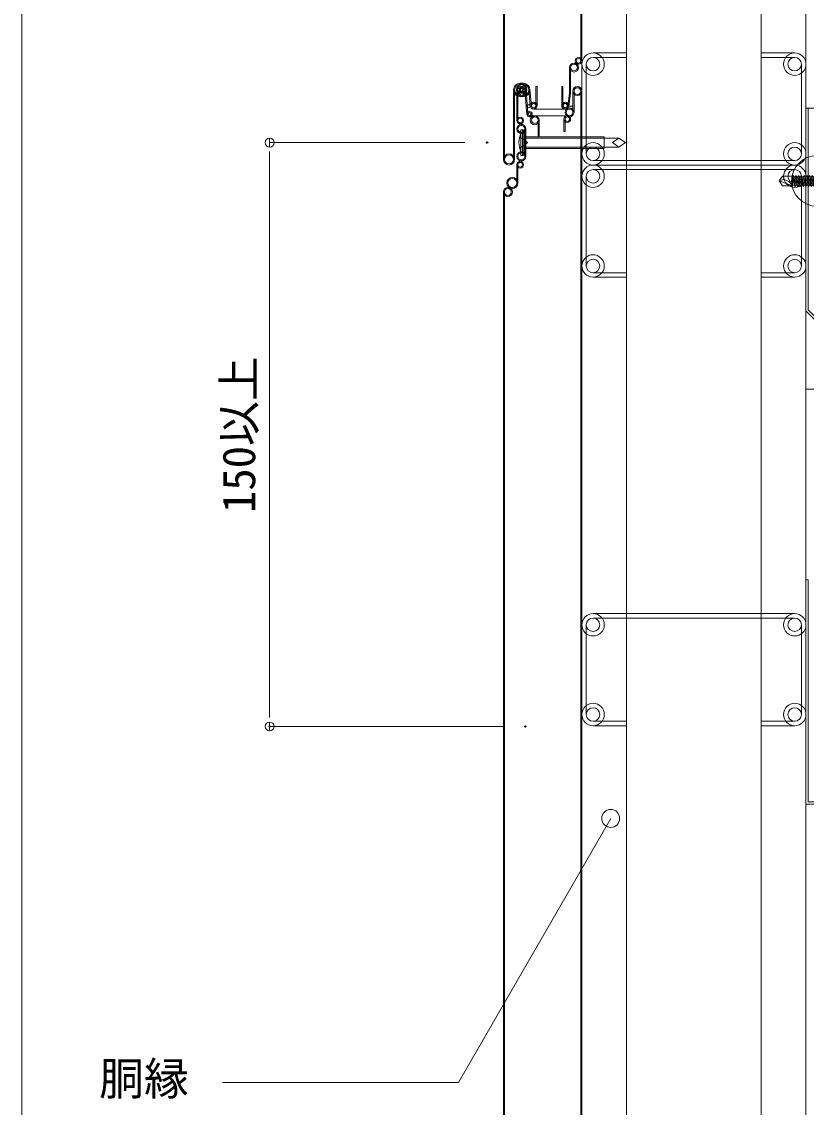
# Model space of a CAD drawing. Units: millimetres, scale not verified. Extents: x -1380 to 1380, y -955 to 955.
# Drawn here: x -900.3 to -550.1, y -279.9 to 204.2 of the extents above; entities that cross this region are included whole.
import ezdxf
from ezdxf.enums import TextEntityAlignment as Align

# ---------------------------------------------------------------- set-up
doc = ezdxf.new("R2010")
doc.units = ezdxf.units.MM
doc.header["$LTSCALE"] = 3
doc.header["$PDMODE"] = 32
doc.header["$PDSIZE"] = 0.6
for name, color, linetype, lineweight in [('0-0_0', 7, 'Continuous', 9), ('0-4_MOJI', 7, 'Continuous', 18), ('0-5_sunpo', 7, 'Continuous', 9), ('0-6_KANAMONO_SCREW', 4, 'Continuous', 18), ('0-7_dannnetu', 6, 'Continuous', 18), ('0-8_KANAMONO', 5, 'Continuous', 18), ('0-A_doubuti', 5, 'Continuous', 18), ('0-B_bo-do', 3, 'Continuous', 18)]:
    doc.layers.add(name, color=color, linetype=linetype, lineweight=lineweight)
doc.layers.add('0-2_Defpoints', color=7, linetype='Continuous')
doc.styles.add('ＭＳ ゴシック', font='')
doc.styles.get('ＭＳ ゴシック').set_extended_font_data('MS Gothic')

# ---------------------------------------------------------------- blocks, each defined once
blk = doc.blocks.new('_DOT')
at = {"layer": '0-0_0'}
for p, q in [((-0.5, 0), (-1, 0)), ((0.25, 0), (-0.25, 0))]:
    blk.add_line(p, q, dxfattribs=at)
blk.add_circle((0, 0), 0.25, dxfattribs=at)
blk = doc.blocks.new('D30')
at = {"layer": '0-2_Defpoints'}
for p in [(687.709, 1105), (590.638, 844.65), (704.821, 844.65)]:
    blk.add_point(p, dxfattribs=at)
at = {"layer": '0-5_sunpo'}
for p, q in [((677.709, 1105), (590.638, 1105)), ((590.638, 1097), (590.638, 852.65)), ((694.821, 844.65), (590.638, 844.65))]:
    blk.add_line(p, q, dxfattribs=at)
at = {"layer": '0-5_sunpo', "xscale": 8, "yscale": 8}
for p, rotation in [((590.638, 1105), 90), ((590.638, 844.65), 270)]:
    blk.add_blockref('_DOT', p, dxfattribs=dict(at, rotation=rotation))
at = {"layer": '0-5_sunpo', "style": 'ＭＳ ゴシック'}
blk.add_text('150以上', height=14.66, rotation=90, dxfattribs=at).set_placement((588.623, 939.825), align=Align.BOTTOM_LEFT)
blk = doc.blocks.new('is-b')
at = {"layer": '0-B_bo-do'}
for p, q in [((-1.7, 5.75), (-1.7, -5.75)), ((-1.7, 5.75), (-0.919, 5.75)), ((-0.919, 5.75), (-0.919, -5.75)), ((-0.919, 5.75), (-0.4, 5.25)), ((-0.4, 5.75), (-0.4, -5.75)), ((-0.4, 5.75), (0, 5.75)), ((0, 5.75), (0, -5.75)), ((-0.4, 1.3), (-2.284, 2.532)), ((35.5, 2.649), (0, 2.649)), ((0, 2.015), (35.583, 2.015)), ((25.5, 2.649), (35.5, 2.649)), ((35.5, 2.649), (35.5, -2.649)), ((35.5, 2.015), (42.071, 2.015)), ((39.143, 0), (42.071, 2.015)), ((42.071, -2.015), (39.143, 0)), ((45, 0), (42.071, 2.015)), ((42.071, -2.015), (45, 0)), ((-2.284, -2.532), (-0.4, -1.3)), ((0, -2.015), (37.001, -2.015)), ((35.5, -2.649), (0, -2.649)), ((35.5, -2.649), (25.5, -2.649)), ((35.5, -2.015), (42.071, -2.015)), ((-1.7, -5.75), (-0.919, -5.75)), ((-0.919, -5.75), (-0.4, -5.25)), ((-0.4, -5.75), (0, -5.75))]:
    blk.add_line(p, q, dxfattribs=at)
blk.add_arc((7.697, 0), 10.297, 155.8662, 204.1338, dxfattribs=at)
blk = doc.blocks.new('sd-n25')
at = {"layer": '0-6_KANAMONO_SCREW'}
for p, q in [((-3.75, 0), (3.75, 0)), ((-2.4, -0.5), (1.6, 0)), ((-1.9, -1), (2.009, 0)), ((-1.9, 0), (-1.9, -0.372)), ((-2.4, -1.7), (1.9, -0.6)), ((-2.4, -1.7), (2.4, -1.1)), ((-1.9, -2.2), (-2.4, -1.7)), ((-2.4, -2.9), (1.9, -1.8)), ((-2.4, -2.9), (2.4, -2.3)), ((-1.9, -3.4), (-2.4, -2.9)), ((-2.4, -4.1), (1.9, -3)), ((-2.4, -4.1), (2.4, -3.5)), ((-1.9, -4.6), (-2.4, -4.1)), ((-2.4, -5.3), (1.9, -4.2)), ((-2.4, -5.3), (2.4, -4.7)), ((-1.9, -1), (-1.9, -1.572)), ((-1.9, -2.2), (2.4, -1.1)), ((-1.9, -2.2), (-1.9, -2.772)), ((-1.9, -3.4), (2.4, -2.3)), ((-1.9, -3.4), (-1.9, -3.972)), ((-1.9, -4.6), (2.4, -3.5)), ((-1.9, -4.6), (-1.9, -5.172)), ((-1.9, -5.8), (2.4, -4.7)), ((1.9, -0.028), (1.9, -0.6)), ((2.4, -1.1), (1.9, -0.6)), ((1.9, -1.228), (1.9, -1.8)), ((2.4, -2.3), (1.9, -1.8)), ((1.9, -2.428), (1.9, -3)), ((2.4, -3.5), (1.9, -3)), ((1.9, -3.628), (1.9, -4.2)), ((2.4, -4.7), (1.9, -4.2)), ((1.9, -4.828), (1.9, -5.4)), ((-1.9, -5.8), (-2.4, -5.3)), ((-2.4, -6.5), (1.9, -5.4)), ((-2.4, -6.5), (2.4, -5.9)), ((-1.9, -7), (-2.4, -6.5)), ((-2.4, -7.7), (1.9, -6.6)), ((-2.4, -7.7), (2.4, -7.1)), ((-1.9, -8.2), (-2.4, -7.7)), ((-2.4, -8.9), (1.9, -7.8)), ((-2.4, -8.9), (2.4, -8.3)), ((-1.9, -9.4), (-2.4, -8.9)), ((-2.4, -10.1), (1.9, -9)), ((-2.4, -10.1), (2.4, -9.5)), ((-1.9, -5.8), (-1.9, -6.372)), ((-1.9, -7), (2.4, -5.9)), ((-1.9, -7), (-1.9, -7.572)), ((-1.9, -8.2), (2.4, -7.1)), ((-1.9, -8.2), (-1.9, -8.772)), ((-1.9, -9.4), (2.4, -8.3)), ((-1.9, -9.4), (-1.9, -9.972)), ((-1.9, -10.6), (2.4, -9.5)), ((2.4, -5.9), (1.9, -5.4)), ((1.9, -6.028), (1.9, -6.6)), ((2.4, -7.1), (1.9, -6.6)), ((1.9, -7.228), (1.9, -7.8)), ((2.4, -8.3), (1.9, -7.8)), ((1.9, -8.428), (1.9, -9)), ((2.4, -9.5), (1.9, -9)), ((1.9, -9.628), (1.9, -10.2)), ((-1.9, -10.6), (-2.4, -10.1)), ((-2.4, -11.3), (1.9, -10.2)), ((-2.4, -11.3), (2.4, -10.7)), ((-1.9, -11.8), (-2.4, -11.3)), ((-2.4, -12.5), (1.9, -11.4)), ((-2.4, -12.5), (2.4, -11.9)), ((-1.9, -13), (-2.4, -12.5)), ((-2.4, -13.7), (1.9, -12.6)), ((-2.4, -13.7), (2.4, -13.1)), ((-1.9, -14.2), (-2.4, -13.7)), ((-2.4, -14.9), (1.9, -13.8)), ((-2.4, -14.9), (2.4, -14.3)), ((-1.9, -10.6), (-1.9, -11.172)), ((-1.9, -11.8), (2.4, -10.7)), ((-1.9, -11.8), (-1.9, -12.372)), ((-1.9, -13), (2.4, -11.9)), ((-1.9, -13), (-1.9, -13.572)), ((-1.9, -14.2), (2.4, -13.1)), ((-1.9, -14.2), (-1.9, -14.772)), ((-1.9, -15.4), (2.4, -14.3)), ((2.4, -10.7), (1.9, -10.2)), ((1.9, -10.828), (1.9, -11.4)), ((2.4, -11.9), (1.9, -11.4)), ((1.9, -12.028), (1.9, -12.6)), ((2.4, -13.1), (1.9, -12.6)), ((1.9, -13.228), (1.9, -13.8)), ((2.4, -14.3), (1.9, -13.8)), ((1.9, -14.428), (1.9, -15)), ((-1.9, -15.4), (-2.4, -14.9)), ((-2.4, -16.1), (1.9, -15)), ((-2.4, -16.1), (2.4, -15.5)), ((-1.9, -16.6), (-2.4, -16.1)), ((-2.4, -17.3), (1.9, -16.2)), ((-2.4, -17.3), (2.4, -16.7)), ((-1.9, -17.8), (-2.4, -17.3)), ((-2.4, -18.5), (1.9, -17.4)), ((-2.4, -18.5), (2.4, -17.9)), ((-1.9, -19), (-2.4, -18.5)), ((2.15, -19), (-2.15, -19)), ((-2.15, -23.495), (-2.15, -19)), ((-1.9, -15.4), (-1.9, -15.972)), ((-1.9, -16.6), (2.4, -15.5)), ((-1.9, -16.6), (-1.9, -17.172)), ((-1.9, -17.8), (2.4, -16.7)), ((-1.9, -17.8), (-1.9, -18.372)), ((-1.9, -19), (2.4, -17.9)), ((0, -25), (2.15, -19)), ((2.4, -15.5), (1.9, -15)), ((1.9, -15.628), (1.9, -16.2)), ((2.4, -16.7), (1.9, -16.2)), ((1.9, -16.828), (1.9, -17.4)), ((2.4, -17.9), (1.9, -17.4)), ((1.9, -18.028), (1.9, -19)), ((2.15, -23.495), (2.15, -19)), ((0, -25), (-2.15, -23.495)), ((0, -25), (-0.635, -22.995)), ((0, -25), (2.15, -23.495))]:
    blk.add_line(p, q, dxfattribs=at)
for points in [[(-1.9, -1), (-2.4, -0.5), (-0.445, 0)], [(0.75, 3.175), (0.75, 2.675), (-0.75, 2.675), (-0.75, 3.175)]]:
    blk.add_lwpolyline(points, dxfattribs=at)
for centre, radius in [((0, -8.096), 11.296), ((0, -8.096), 11.296), ((-0.091, 0.076), 4.75), ((-3.75, 1), 1), ((0.091, 0.076), 4.75), ((3.75, 1), 1)]:
    blk.add_circle(centre, radius, dxfattribs=at)
for centre, radius, start, end in [((4.694, -23.742), 5.381, 118.2142, 172.01632), ((-1.206, -23.809), 0.995, 54.94761, 161.58289)]:
    blk.add_arc(centre, radius, start, end, dxfattribs=at)

msp = doc.modelspace()

# ---------------------------------------------------------------- linework, layer by layer
at = {"layer": '0-0_0', "lineweight": 18}
msp.add_lwpolyline([(-900.265, -659.774), (899.735, -659.774), (899.735, 540.226), (-900.265, 540.226)], close=True, dxfattribs=at)
at = {"layer": '0-4_MOJI'}
msp.add_lwpolyline([(-810.705, -268.872), (-705.378, -268.872), (-637.392, -151.115)], dxfattribs=at)
msp.add_circle((-637.392, -151.115), 4, dxfattribs=at)
at = {"layer": '0-7_dannnetu'}
for p, q in [((-550.269, -44.774), (-550.269, 40.226)), ((-550.269, 40.226), (-515.269, 40.226))]:
    msp.add_line(p, q, dxfattribs=at)
at = {"layer": '0-8_KANAMONO'}
for points in [[(-549.269, 165.64), (-549.269, 75.64), (-514.269, 40.64), (-514.269, 15.64), (-515.269, 15.64), (-515.269, 40.226), (-550.269, 75.226), (-550.269, 165.64)], [(-450.269, -144.774), (-550.269, -144.774), (-550.269, -44.774), (-549.269, -44.774), (-549.269, -143.774), (-450.269, -143.774)]]:
    msp.add_lwpolyline(points, close=True, dxfattribs=at)
at = {"layer": '0-A_doubuti'}
for p, q in [((-650.269, 540.226), (-650.269, -659.774)), ((-630.269, 540.226), (-630.269, -659.774)), ((-570.269, 540.226), (-570.269, -659.774)), ((-550.269, 540.226), (-550.269, -659.774)), ((-630.269, 190.226), (-645.269, 190.226)), ((-650.269, 185.226), (-650.269, 145.226)), ((-648.269, 145.226), (-648.269, 185.226)), ((-552.269, 185.226), (-552.269, 145.226)), ((-550.269, 145.226), (-550.269, 185.226)), ((-555.269, 142.226), (-645.269, 142.226)), ((-645.269, 140.226), (-555.269, 140.226)), ((-645.269, 140.226), (-555.269, 140.226)), ((-555.269, 138.226), (-645.269, 138.226)), ((-650.269, 95.226), (-650.269, 135.226)), ((-648.269, 135.226), (-648.269, 95.226)), ((-552.269, 95.226), (-552.269, 135.226)), ((-550.269, 135.226), (-550.269, 95.226)), ((-630.269, 90.226), (-645.269, 90.226)), ((-645.269, -59.774), (-555.269, -59.774)), ((-555.269, -61.774), (-645.269, -61.774)), ((-650.269, -104.774), (-650.269, -64.774)), ((-648.269, -64.774), (-648.269, -104.774)), ((-552.269, -104.774), (-552.269, -64.774)), ((-550.269, -64.774), (-550.269, -104.774)), ((-630.269, -109.774), (-645.269, -109.774))]:
    msp.add_line(p, q, dxfattribs=at)
for points in [[(-645.269, 188.226), (-630.269, 188.226), (-630.269, 190.226)], [(-555.269, 190.226), (-570.269, 190.226), (-570.269, 188.226), (-555.269, 188.226)], [(-645.269, 92.226), (-630.269, 92.226), (-630.269, 90.226)], [(-555.269, 90.226), (-570.269, 90.226), (-570.269, 92.226), (-555.269, 92.226)], [(-645.269, -107.774), (-630.269, -107.774), (-630.269, -109.774)], [(-555.269, -109.774), (-570.269, -109.774), (-570.269, -107.774), (-555.269, -107.774)]]:
    msp.add_lwpolyline(points, dxfattribs=at)
for centre, radius in [((-645.269, 185.226), 5), ((-555.269, 185.226), 5), ((-645.269, 185.226), 3), ((-555.269, 185.226), 3), ((-645.269, 145.226), 5), ((-555.269, 145.226), 5), ((-645.269, 145.226), 3), ((-555.269, 145.226), 3), ((-645.269, 135.226), 5), ((-645.269, 135.226), 3), ((-555.269, 135.226), 5), ((-555.269, 135.226), 3), ((-645.269, 95.226), 5), ((-645.269, 95.226), 3), ((-555.269, 95.226), 5), ((-555.269, 95.226), 3), ((-645.269, -64.774), 5), ((-645.269, -64.774), 3), ((-555.269, -64.774), 5), ((-555.269, -64.774), 3), ((-645.269, -104.774), 5), ((-555.269, -104.774), 5), ((-645.269, -104.774), 3), ((-555.269, -104.774), 3)]:
    msp.add_circle(centre, radius, dxfattribs=at)
at = {"layer": '0-B_bo-do'}
for p, q in [((-685.269, 540.226), (-685.269, 142.726)), ((-684.769, 142.726), (-684.769, 540.226)), ((-650.769, 540.226), (-650.769, 186.726)), ((-650.269, 186.726), (-650.269, 540.226)), ((-651.769, 185.726), (-653.769, 185.726)), ((-653.769, 185.226), (-651.769, 185.226)), ((-676.452, 176.726), (-677.769, 176.726)), ((-677.769, 176.226), (-676.452, 176.226)), ((-676.658, 175.226), (-677.769, 175.226)), ((-676.658, 175.226), (-677.769, 175.226)), ((-677.769, 174.726), (-676.658, 174.726)), ((-677.769, 174.726), (-676.658, 174.726)), ((-680.769, 173.726), (-680.769, 142.726)), ((-680.269, 142.726), (-680.269, 173.726)), ((-679.269, 173.726), (-679.269, 160.092)), ((-679.269, 173.726), (-679.269, 160.092)), ((-678.769, 160.092), (-678.769, 173.726)), ((-678.769, 160.092), (-678.769, 173.726)), ((-675.661, 173.803), (-674.817, 162.834)), ((-675.661, 173.803), (-674.817, 162.834)), ((-674.318, 162.873), (-675.162, 173.841)), ((-674.318, 162.873), (-675.162, 173.841)), ((-673.962, 173.953), (-673.293, 166.59)), ((-672.795, 166.636), (-673.464, 173.998)), ((-654.269, 173.226), (-654.269, 163.726)), ((-654.269, 173.226), (-654.269, 163.726)), ((-653.769, 163.726), (-653.769, 173.226)), ((-653.769, 163.726), (-653.769, 173.226)), ((-650.769, 173.226), (-650.769, -413.274)), ((-650.769, 173.226), (-650.769, -413.274)), ((-650.269, -413.274), (-650.269, 173.226)), ((-650.269, -413.274), (-650.269, 173.226)), ((-674.318, 162.873), (-674.597, 166.49)), ((-671.769, 165.726), (-671.799, 165.726)), ((-671.799, 165.226), (-657.57, 165.226)), ((-671.799, 165.226), (-671.769, 165.226)), ((-657.57, 165.726), (-657.769, 165.726)), ((-657.769, 165.226), (-657.57, 165.226)), ((-656.085, 166.514), (-654.269, 166.514)), ((-654.269, 166.514), (-654.269, 163.726)), ((-535.269, 165.64), (-550.269, 165.64)), ((-671.269, 162.226), (-673.621, 162.226)), ((-671.269, 162.226), (-673.621, 162.226)), ((-673.621, 161.726), (-671.269, 161.726)), ((-673.621, 161.726), (-671.269, 161.726)), ((-655.769, 162.226), (-656.769, 162.226)), ((-655.769, 162.226), (-656.769, 162.226)), ((-656.769, 161.726), (-655.769, 161.726)), ((-656.769, 161.726), (-655.769, 161.726)), ((-678.519, 158.793), (-676.519, 157.639)), ((-678.519, 158.793), (-676.519, 157.639)), ((-676.269, 158.072), (-678.269, 159.226)), ((-676.269, 158.072), (-678.269, 159.226)), ((-676.519, 142.814), (-678.519, 141.659)), ((-676.519, 142.814), (-678.519, 141.659)), ((-678.269, 141.226), (-676.269, 142.381)), ((-678.269, 141.226), (-676.269, 142.381)), ((-679.269, 140.36), (-679.269, 132.226)), ((-679.269, 140.36), (-679.269, 132.226)), ((-678.769, 132.226), (-678.769, 140.36)), ((-678.769, 132.226), (-678.769, 140.36)), ((-685.269, 128.226), (-685.269, -457.274)), ((-685.269, 128.226), (-685.269, -457.274)), ((-684.769, -457.274), (-684.769, 128.226)), ((-684.769, -457.274), (-684.769, 128.226)), ((-681.269, 130.226), (-683.269, 130.226)), ((-681.269, 130.226), (-683.269, 130.226)), ((-683.269, 129.726), (-681.269, 129.726)), ((-683.269, 129.726), (-681.269, 129.726))]:
    msp.add_line(p, q, dxfattribs=at)
for points in [[(-655.769, 183.726), (-655.769, 172.262), (-656.58, 166.585)], [(-656.085, 166.514), (-655.269, 172.226), (-655.269, 183.726)], [(-670.269, 166.726), (-670.269, 175.226), (-670.769, 175.226), (-670.769, 166.726)], [(-658.769, 166.726), (-658.769, 175.226), (-659.269, 175.226), (-659.269, 166.726)], [(-655.769, 162.226), (-656.769, 162.226), (-671.269, 162.226), (-673.621, 162.226)], [(-669.769, 160.226), (-669.769, 153.226), (-669.269, 153.226), (-669.269, 160.226)], [(-669.769, 160.226), (-669.769, 153.226), (-669.269, 153.226), (-669.269, 160.226)], [(-658.269, 160.726), (-658.269, 155.226), (-657.769, 155.226), (-657.769, 160.726)], [(-658.269, 160.726), (-658.269, 155.226), (-657.769, 155.226), (-657.769, 160.726)], [(-675.769, 156.34), (-675.769, 150.726), (-675.269, 150.226)], [(-675.769, 156.34), (-675.769, 150.726), (-675.269, 150.226)], [(-675.269, 144.113), (-675.269, 149.519), (-674.562, 150.226), (-675.269, 150.933), (-675.269, 156.34)], [(-675.269, 144.113), (-675.269, 149.519), (-674.562, 150.226), (-675.269, 150.933), (-675.269, 156.34)], [(-675.269, 150.226), (-675.769, 149.726), (-675.769, 144.113)], [(-675.269, 150.226), (-675.769, 149.726), (-675.769, 144.113)]]:
    msp.add_lwpolyline(points, dxfattribs=at)
for centre, radius in [((-653.769, 183.726), 2), ((-653.769, 183.726), 1.5), ((-651.769, 186.726), 1.5), ((-651.769, 186.726), 1), ((-677.769, 173.726), 3), ((-677.769, 173.726), 2.5), ((-676.452, 173.726), 3), ((-677.769, 173.726), 1.5), ((-677.769, 173.726), 1.5), ((-676.452, 173.726), 2.5), ((-677.769, 173.726), 1), ((-677.769, 173.726), 1), ((-676.658, 173.726), 1.5), ((-676.658, 173.726), 1.5), ((-676.658, 173.726), 1), ((-676.658, 173.726), 1), ((-652.269, 173.226), 2), ((-652.269, 173.226), 2), ((-652.269, 173.226), 1.5), ((-652.269, 173.226), 1.5), ((-673.945, 166.54), 0.654), ((-671.799, 166.726), 1.5), ((-671.799, 166.726), 1.5), ((-671.769, 166.726), 1.5), ((-671.799, 166.726), 1), ((-671.769, 166.726), 1), ((-657.769, 166.726), 1.5), ((-657.57, 166.726), 1.5), ((-657.57, 166.726), 1.5), ((-657.769, 166.726), 1), ((-657.57, 166.726), 1), ((-655.769, 163.726), 2), ((-655.769, 163.726), 2), ((-655.769, 163.726), 1.5), ((-655.769, 163.726), 1.5), ((-655.769, 163.726), 1.5), ((-677.769, 160.092), 1.5), ((-677.769, 160.092), 1.5), ((-677.769, 160.092), 1), ((-677.769, 160.092), 1), ((-673.621, 162.926), 1.2), ((-673.621, 162.926), 1.2), ((-673.621, 162.926), 0.7), ((-673.621, 162.926), 0.7), ((-673.621, 162.926), 0.7), ((-671.269, 160.226), 2), ((-671.269, 160.226), 2), ((-671.269, 160.226), 1.5), ((-671.269, 160.226), 1.5), ((-656.769, 160.726), 1.5), ((-656.769, 160.726), 1.5), ((-656.769, 160.726), 1), ((-656.769, 160.726), 1), ((-677.269, 156.34), 2), ((-677.269, 156.34), 2), ((-677.269, 156.34), 1.5), ((-677.269, 156.34), 1.5), ((-682.769, 142.726), 2.5), ((-677.269, 144.113), 2), ((-677.269, 144.113), 2), ((-677.269, 144.113), 1.5), ((-677.269, 144.113), 1.5), ((-682.769, 142.726), 2), ((-677.769, 140.36), 1.5), ((-677.769, 140.36), 1.5), ((-677.769, 140.36), 1), ((-677.769, 140.36), 1), ((-681.269, 132.226), 2.5), ((-681.269, 132.226), 2.5), ((-681.269, 132.226), 2), ((-681.269, 132.226), 2), ((-683.269, 128.226), 2), ((-683.269, 128.226), 2), ((-683.269, 128.226), 1.5), ((-683.269, 128.226), 1.5)]:
    msp.add_circle(centre, radius, dxfattribs=at)

# ---------------------------------------------------------------- block references
at = {"layer": '0-5_sunpo'}
msp.add_blockref('D30', (-1380.265, -954.774), dxfattribs=at)
at = {"layer": '0-6_KANAMONO_SCREW', "rotation": 270}
msp.add_blockref('sd-n25', (-537.269, 133.14), dxfattribs=at)
at = {"layer": '0-B_bo-do'}
msp.add_blockref('is-b', (-675.769, 150.226), dxfattribs=at)
msp.add_blockref('is-b', (-675.769, 150.226), dxfattribs=at)
msp.add_blockref('is-b', (-675.769, 150.226), dxfattribs=at)

# ---------------------------------------------------------------- texts
at = {"layer": '0-4_MOJI', "style": 'ＭＳ ゴシック'}
msp.add_text('胴縁', height=14.66, dxfattribs=at).set_placement((-865.684, -278.872), align=Align.BOTTOM_LEFT)

doc.saveas('drawing.dxf')
